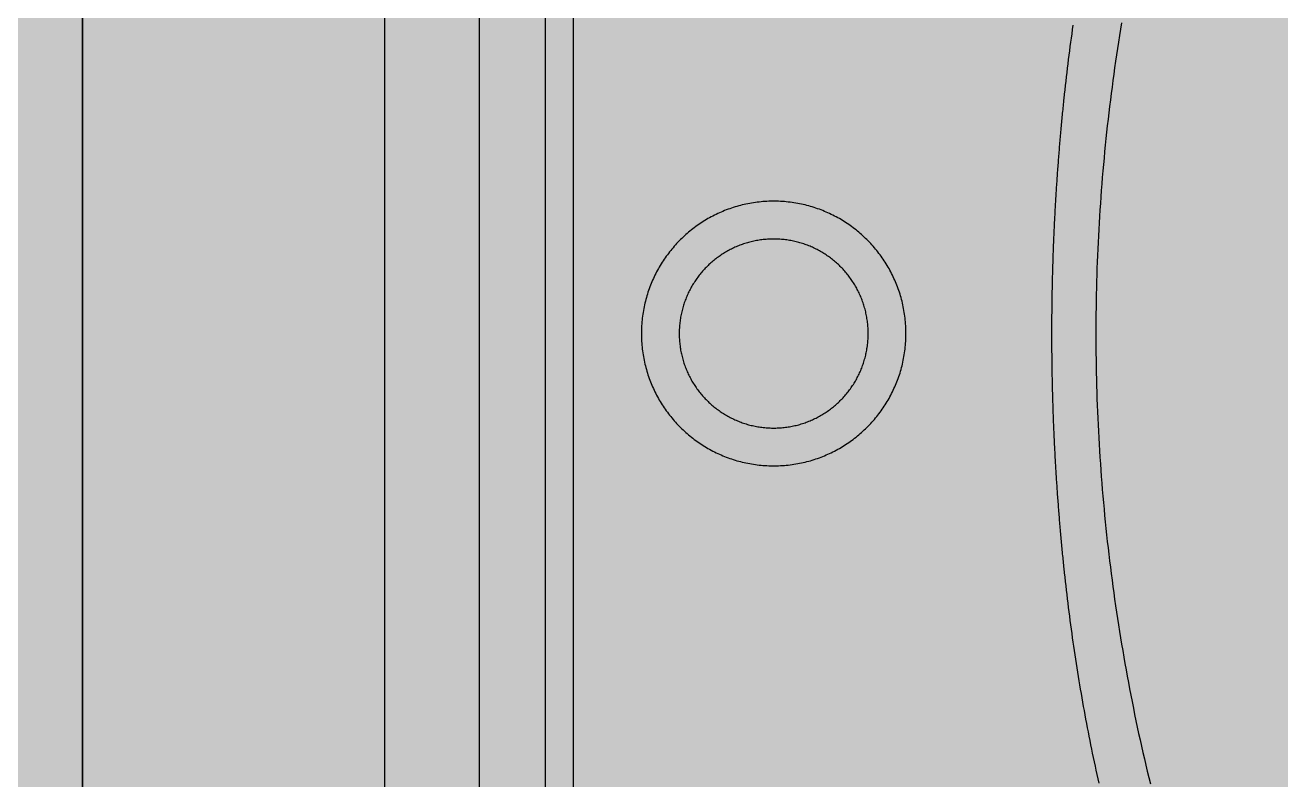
# Model space of a CAD drawing. Extents: x -523 to 13143, y -735 to 8898.
# Drawn here: x 2028.2 to 2360.4, y 1303 to 1502.7 of the extents above; entities that cross this region are included whole.
import ezdxf

# ---------------------------------------------------------------- set-up
doc = ezdxf.new("R2010")
doc.units = 0
doc.linetypes.add('HIDDEN', pattern=[9.525, 6.35, -3.175])
doc.layers.get('0').update_dxf_attribs({"color": 231, "linetype": 'CONTINUOUS'})
for name, color, linetype in [('A-EQPM', 127, 'CONTINUOUS'), ('A-FNSH', 253, 'CONTINUOUS'), ('A-HIDD', 45, 'HIDDEN'), ('A-PATT', 252, 'CONTINUOUS'), ('A-WALL', 1, 'CONTINUOUS')]:
    doc.layers.add(name, color=color, linetype=linetype)

# ---------------------------------------------------------------- blocks, each defined once
blk = doc.blocks.new('*U98')
at = {"layer": 'A-WALL'}
for p, q in [((2043.36, -28.89), (2043.36, 2721.11)), ((2123.36, -28.89), (2123.36, 2721.11))]:
    blk.add_line(p, q, dxfattribs=at)
blk = doc.blocks.new('*U111')
at = {"layer": 'A-FNSH'}
blk.add_line((2043.36, 2721.11), (2043.36, -28.89), dxfattribs=at)
blk = doc.blocks.new('S1_BONCAU_I1')
blk.add_line((-230, 0), (230, 0))
at = {"flags": 128}
blk.add_lwpolyline([(-209.88, 7.4), (0, 7.4), (209.87, 7.4)], dxfattribs=at)
for points in [[(-82.19, 152.52, 0), (-80.49, 152.24, 0), (-78.8, 151.97, 0), (-77.1, 151.7, 0), (-75.41, 151.44, 0), (-73.71, 151.18, 0), (-72.01, 150.93, 0), (-70.31, 150.68, 0), (-68.61, 150.44, 0), (-66.91, 150.21, 0), (-65.21, 149.99, 0), (-63.51, 149.76, 0), (-61.8, 149.55, 0), (-60.1, 149.34, 0), (-58.39, 149.13, 0), (-56.69, 148.94, 0), (-54.98, 148.75, 0), (-53.27, 148.56, 0), (-51.56, 148.38, 0), (-49.85, 148.2, 0), (-48.14, 148.03, 0), (-46.43, 147.87, 0), (-44.72, 147.72, 0), (-43.01, 147.56, 0), (-41.29, 147.42, 0), (-39.58, 147.28, 0), (-37.86, 147.15, 0), (-36.15, 147.02, 0), (-34.43, 146.9, 0), (-32.72, 146.78, 0), (-31, 146.67, 0), (-29.28, 146.57, 0), (-27.56, 146.47, 0), (-25.84, 146.38, 0), (-24.12, 146.29, 0), (-22.4, 146.21, 0), (-20.68, 146.14, 0), (-18.96, 146.07, 0), (-17.24, 146.01, 0), (-15.52, 145.95, 0), (-13.8, 145.9, 0), (-12.07, 145.85, 0), (-10.35, 145.82, 0), (-8.63, 145.78, 0), (-6.9, 145.76, 0), (-5.18, 145.74, 0), (-3.45, 145.72, 0), (-1.73, 145.71, 0), (0, 145.71, 0)], [(0, 145.71, 0), (1.73, 145.71, 0), (3.45, 145.72, 0), (5.18, 145.74, 0), (6.9, 145.76, 0), (8.62, 145.78, 0), (10.35, 145.82, 0), (12.07, 145.85, 0), (13.79, 145.9, 0), (15.52, 145.95, 0), (17.24, 146.01, 0), (18.96, 146.07, 0), (20.68, 146.14, 0), (22.4, 146.21, 0), (24.12, 146.29, 0), (25.84, 146.38, 0), (27.56, 146.47, 0), (29.28, 146.57, 0), (31, 146.67, 0), (32.71, 146.78, 0), (34.43, 146.9, 0), (36.15, 147.02, 0), (37.86, 147.15, 0), (39.58, 147.28, 0), (41.29, 147.42, 0), (43, 147.56, 0), (44.72, 147.72, 0), (46.43, 147.87, 0), (48.14, 148.03, 0), (49.85, 148.2, 0), (51.56, 148.38, 0), (53.27, 148.56, 0), (54.98, 148.75, 0), (56.68, 148.94, 0), (58.39, 149.13, 0), (60.09, 149.34, 0), (61.8, 149.55, 0), (63.5, 149.76, 0), (65.21, 149.99, 0), (66.91, 150.21, 0), (68.61, 150.44, 0), (70.31, 150.68, 0), (72.01, 150.93, 0), (73.71, 151.18, 0), (75.4, 151.44, 0), (77.1, 151.7, 0), (78.8, 151.97, 0), (80.49, 152.24, 0), (82.18, 152.52, 0), (83.88, 152.81, 0), (85.57, 153.1, 0), (87.26, 153.39, 0), (88.95, 153.7, 0), (90.63, 154, 0), (92.32, 154.32, 0), (94.01, 154.64, 0), (95.69, 154.97, 0), (97.37, 155.3, 0), (99.06, 155.63, 0), (100.74, 155.98, 0), (102.42, 156.33, 0), (104.1, 156.68, 0), (105.77, 157.04, 0), (107.45, 157.41, 0), (109.12, 157.78, 0), (110.8, 158.16, 0), (112.47, 158.54, 0), (114.14, 158.93, 0), (115.81, 159.33, 0), (117.48, 159.73, 0), (119.14, 160.13, 0)], [(-81.6, 139.64, 0), (-80.46, 139.48, 0), (-79.32, 139.32, 0), (-78.18, 139.16, 0), (-77.04, 139.01, 0), (-75.9, 138.85, 0), (-74.76, 138.71, 0), (-73.62, 138.56, 0), (-72.48, 138.41, 0), (-71.34, 138.27, 0), (-70.2, 138.13, 0), (-69.05, 138, 0), (-67.91, 137.86, 0), (-66.77, 137.73, 0), (-65.62, 137.6, 0), (-64.48, 137.48, 0), (-63.33, 137.35, 0), (-62.19, 137.23, 0)], [(62.19, 137.23, 0), (63.33, 137.35, 0), (64.48, 137.48, 0), (65.62, 137.6, 0), (66.77, 137.73, 0), (67.91, 137.86, 0), (69.05, 138, 0), (70.2, 138.13, 0), (71.34, 138.27, 0), (72.48, 138.41, 0), (73.62, 138.56, 0), (74.76, 138.71, 0), (75.9, 138.85, 0), (77.04, 139.01, 0), (78.18, 139.16, 0), (79.32, 139.32, 0), (80.46, 139.48, 0), (81.6, 139.64, 0), (82.74, 139.81, 0), (83.88, 139.97, 0), (85.01, 140.15, 0), (86.15, 140.32, 0), (87.29, 140.49, 0), (88.42, 140.67, 0), (89.56, 140.85, 0), (90.69, 141.04, 0), (91.83, 141.22, 0), (92.96, 141.41, 0), (94.1, 141.6, 0), (95.23, 141.79, 0), (96.36, 141.99, 0), (97.49, 142.19, 0), (98.62, 142.39, 0), (99.76, 142.6, 0), (100.89, 142.8, 0), (102.02, 143.01, 0), (103.14, 143.22, 0), (104.27, 143.44, 0), (105.4, 143.66, 0), (106.53, 143.88, 0), (107.66, 144.1, 0), (108.78, 144.32, 0), (109.91, 144.55, 0), (111.04, 144.78, 0), (112.16, 145.01, 0), (113.29, 145.25, 0), (114.41, 145.49, 0), (115.53, 145.73, 0), (116.66, 145.97, 0), (117.78, 146.22, 0), (118.9, 146.46, 0)], [(-62.19, 137.23, 0), (-61.7, 137.18, 0), (-61.21, 137.13, 0), (-60.72, 137.08, 0), (-60.24, 137.03, 0), (-59.75, 136.98, 0), (-59.26, 136.94, 0), (-58.77, 136.89, 0), (-58.28, 136.84, 0), (-57.79, 136.79, 0), (-57.31, 136.75, 0), (-56.82, 136.7, 0), (-56.33, 136.65, 0), (-55.84, 136.61, 0), (-55.35, 136.56, 0), (-54.86, 136.52, 0), (-54.38, 136.47, 0), (-53.89, 136.43, 0), (-53.4, 136.38, 0), (-52.91, 136.34, 0), (-52.42, 136.3, 0), (-51.93, 136.25, 0), (-51.44, 136.21, 0), (-50.95, 136.17, 0), (-50.47, 136.13, 0), (-49.98, 136.09, 0), (-49.49, 136.05, 0), (-49, 136.01, 0), (-48.51, 135.97, 0), (-48.02, 135.93, 0), (-47.53, 135.89, 0), (-47.04, 135.85, 0), (-46.55, 135.81, 0), (-46.07, 135.77, 0), (-45.58, 135.74, 0), (-45.09, 135.7, 0), (-44.6, 135.66, 0), (-44.11, 135.63, 0), (-43.62, 135.59, 0), (-43.13, 135.55, 0), (-42.64, 135.52, 0), (-42.15, 135.48, 0), (-41.66, 135.45, 0), (-41.17, 135.42, 0), (-40.68, 135.38, 0), (-40.19, 135.35, 0), (-39.71, 135.32, 0), (-39.22, 135.28, 0), (-38.73, 135.25, 0), (-38.24, 135.22, 0), (-37.75, 135.19, 0), (-37.26, 135.16, 0), (-36.77, 135.13, 0), (-36.28, 135.1, 0), (-35.79, 135.07, 0), (-35.3, 135.04, 0), (-34.81, 135.01, 0), (-34.32, 134.98, 0), (-33.83, 134.96, 0), (-33.34, 134.93, 0), (-32.85, 134.9, 0), (-32.36, 134.88, 0), (-31.87, 134.85, 0), (-31.38, 134.82, 0), (-30.89, 134.8, 0), (-30.4, 134.77, 0), (-29.91, 134.75, 0), (-29.42, 134.72, 0), (-28.93, 134.7, 0), (-28.44, 134.68, 0), (-27.95, 134.65, 0), (-27.46, 134.63, 0), (-26.97, 134.61, 0), (-26.48, 134.59, 0), (-25.99, 134.56, 0), (-25.5, 134.54, 0), (-25.01, 134.52, 0), (-24.52, 134.5, 0), (-24.03, 134.48, 0), (-23.54, 134.46, 0), (-23.05, 134.44, 0), (-22.56, 134.43, 0), (-22.07, 134.41, 0), (-21.58, 134.39, 0), (-21.09, 134.37, 0), (-20.6, 134.36, 0), (-20.11, 134.34, 0), (-19.62, 134.32, 0), (-19.13, 134.31, 0), (-18.64, 134.29, 0), (-18.15, 134.28, 0), (-17.66, 134.26, 0), (-17.17, 134.25, 0), (-16.68, 134.23, 0), (-16.19, 134.22, 0), (-15.7, 134.21, 0), (-15.21, 134.19, 0), (-14.72, 134.18, 0), (-14.23, 134.17, 0), (-13.74, 134.16, 0), (-13.24, 134.15, 0), (-12.75, 134.14, 0), (-12.26, 134.13, 0), (-11.77, 134.12, 0), (-11.28, 134.11, 0), (-10.79, 134.1, 0), (-10.3, 134.09, 0), (-9.81, 134.08, 0), (-9.32, 134.07, 0), (-8.83, 134.07, 0), (-8.34, 134.06, 0), (-7.85, 134.05, 0), (-7.36, 134.05, 0), (-6.87, 134.04, 0), (-6.38, 134.04, 0), (-5.89, 134.03, 0), (-5.4, 134.03, 0), (-4.91, 134.02, 0), (-4.42, 134.02, 0), (-3.92, 134.01, 0), (-3.43, 134.01, 0), (-2.94, 134.01, 0), (-2.45, 134.01, 0), (-1.96, 134, 0), (-1.47, 134, 0), (-0.98, 134, 0), (-0.49, 134, 0), (0, 134, 0)], [(0, 134, 0), (0.49, 134, 0), (0.98, 134, 0), (1.47, 134, 0), (1.96, 134, 0), (2.45, 134.01, 0), (2.94, 134.01, 0), (3.43, 134.01, 0), (3.92, 134.01, 0), (4.42, 134.02, 0), (4.91, 134.02, 0), (5.4, 134.03, 0), (5.89, 134.03, 0), (6.38, 134.04, 0), (6.87, 134.04, 0), (7.36, 134.05, 0), (7.85, 134.05, 0), (8.34, 134.06, 0), (8.83, 134.07, 0), (9.32, 134.07, 0), (9.81, 134.08, 0), (10.3, 134.09, 0), (10.79, 134.1, 0), (11.28, 134.11, 0), (11.77, 134.12, 0), (12.26, 134.13, 0), (12.75, 134.14, 0), (13.24, 134.15, 0), (13.74, 134.16, 0), (14.23, 134.17, 0), (14.72, 134.18, 0), (15.21, 134.19, 0), (15.7, 134.21, 0), (16.19, 134.22, 0), (16.68, 134.23, 0), (17.17, 134.25, 0), (17.66, 134.26, 0), (18.15, 134.28, 0), (18.64, 134.29, 0), (19.13, 134.31, 0), (19.62, 134.32, 0), (20.11, 134.34, 0), (20.6, 134.36, 0), (21.09, 134.37, 0), (21.58, 134.39, 0), (22.07, 134.41, 0), (22.56, 134.43, 0), (23.05, 134.44, 0), (23.54, 134.46, 0), (24.03, 134.48, 0), (24.52, 134.5, 0), (25.01, 134.52, 0), (25.5, 134.54, 0), (25.99, 134.56, 0), (26.48, 134.59, 0), (26.97, 134.61, 0), (27.46, 134.63, 0), (27.95, 134.65, 0), (28.44, 134.68, 0), (28.93, 134.7, 0), (29.42, 134.72, 0), (29.91, 134.75, 0), (30.4, 134.77, 0), (30.89, 134.8, 0), (31.38, 134.82, 0), (31.87, 134.85, 0), (32.36, 134.88, 0), (32.85, 134.9, 0), (33.34, 134.93, 0), (33.83, 134.96, 0), (34.32, 134.98, 0), (34.81, 135.01, 0), (35.3, 135.04, 0), (35.79, 135.07, 0), (36.28, 135.1, 0), (36.77, 135.13, 0), (37.26, 135.16, 0), (37.75, 135.19, 0), (38.24, 135.22, 0), (38.72, 135.25, 0), (39.21, 135.28, 0), (39.7, 135.32, 0), (40.19, 135.35, 0), (40.68, 135.38, 0), (41.17, 135.42, 0), (41.66, 135.45, 0), (42.15, 135.48, 0), (42.64, 135.52, 0), (43.13, 135.55, 0), (43.62, 135.59, 0), (44.11, 135.63, 0), (44.6, 135.66, 0), (45.09, 135.7, 0), (45.58, 135.74, 0), (46.06, 135.77, 0), (46.55, 135.81, 0), (47.04, 135.85, 0), (47.53, 135.89, 0), (48.02, 135.93, 0), (48.51, 135.97, 0), (49, 136.01, 0), (49.49, 136.05, 0), (49.98, 136.09, 0), (50.46, 136.13, 0), (50.95, 136.17, 0), (51.44, 136.21, 0), (51.93, 136.25, 0), (52.42, 136.3, 0), (52.91, 136.34, 0), (53.4, 136.38, 0), (53.89, 136.43, 0), (54.37, 136.47, 0), (54.86, 136.52, 0), (55.35, 136.56, 0), (55.84, 136.61, 0), (56.33, 136.65, 0), (56.82, 136.7, 0), (57.31, 136.75, 0), (57.79, 136.79, 0), (58.28, 136.84, 0), (58.77, 136.89, 0), (59.26, 136.94, 0), (59.75, 136.98, 0), (60.23, 137.03, 0), (60.72, 137.08, 0), (61.21, 137.13, 0), (61.7, 137.18, 0), (62.19, 137.23, 0)], [(0, 95.48, 0), (-0.52, 95.48, 0), (-1.04, 95.47, 0), (-1.55, 95.45, 0), (-2.07, 95.42, 0), (-2.58, 95.39, 0), (-3.09, 95.35, 0), (-3.59, 95.3, 0), (-4.1, 95.25, 0), (-4.6, 95.18, 0), (-5.1, 95.11, 0), (-5.6, 95.04, 0), (-6.1, 94.95, 0), (-6.59, 94.86, 0), (-7.08, 94.77, 0), (-7.57, 94.66, 0), (-8.06, 94.55, 0), (-8.54, 94.43, 0), (-9.03, 94.31, 0), (-9.5, 94.18, 0), (-9.98, 94.04, 0), (-10.45, 93.9, 0), (-10.92, 93.74, 0), (-11.39, 93.59, 0), (-11.85, 93.42, 0), (-12.32, 93.25, 0), (-12.77, 93.08, 0), (-13.23, 92.9, 0), (-13.68, 92.71, 0), (-14.13, 92.51, 0), (-14.57, 92.31, 0), (-15.02, 92.11, 0), (-15.46, 91.89, 0), (-15.89, 91.68, 0), (-16.32, 91.45, 0), (-16.75, 91.22, 0), (-17.18, 90.99, 0), (-17.6, 90.74, 0), (-18.01, 90.5, 0), (-18.43, 90.25, 0), (-18.84, 89.99, 0), (-19.24, 89.72, 0), (-19.64, 89.45, 0), (-20.04, 89.18, 0), (-20.44, 88.9, 0), (-20.83, 88.61, 0), (-21.21, 88.32, 0), (-21.59, 88.03, 0), (-21.97, 87.73, 0), (-22.35, 87.42, 0), (-22.71, 87.11, 0), (-23.08, 86.8, 0), (-23.44, 86.48, 0), (-23.8, 86.15, 0), (-24.15, 85.82, 0), (-24.49, 85.49, 0), (-24.84, 85.15, 0), (-25.17, 84.8, 0), (-25.5, 84.45, 0), (-25.83, 84.1, 0), (-26.16, 83.74, 0), (-26.47, 83.38, 0), (-26.79, 83.01, 0), (-27.1, 82.64, 0), (-27.4, 82.27, 0), (-27.7, 81.89, 0), (-27.99, 81.5, 0), (-28.28, 81.11, 0), (-28.56, 80.72, 0), (-28.84, 80.33, 0), (-29.11, 79.93, 0), (-29.37, 79.52, 0), (-29.64, 79.11, 0), (-29.89, 78.7, 0), (-30.14, 78.29, 0), (-30.39, 77.87, 0), (-30.62, 77.44, 0), (-30.86, 77.02, 0), (-31.08, 76.59, 0), (-31.31, 76.16, 0), (-31.52, 75.72, 0), (-31.73, 75.28, 0), (-31.93, 74.83, 0), (-32.13, 74.39, 0), (-32.32, 73.94, 0), (-32.51, 73.48, 0), (-32.69, 73.03, 0), (-32.86, 72.57, 0), (-33.03, 72.1, 0), (-33.19, 71.64, 0), (-33.34, 71.17, 0), (-33.49, 70.7, 0), (-33.63, 70.22, 0), (-33.76, 69.75, 0), (-33.89, 69.27, 0), (-34.01, 68.78, 0), (-34.13, 68.3, 0), (-34.23, 67.81, 0), (-34.33, 67.32, 0), (-34.43, 66.83, 0), (-34.52, 66.33, 0), (-34.6, 65.84, 0), (-34.67, 65.34, 0), (-34.73, 64.83, 0), (-34.79, 64.33, 0), (-34.84, 63.82, 0), (-34.89, 63.31, 0), (-34.93, 62.8, 0), (-34.96, 62.29, 0), (-34.98, 61.78, 0), (-34.99, 61.26, 0), (-35, 60.74, 0), (-35, 60.22, 0), (-34.99, 59.7, 0), (-34.98, 59.19, 0), (-34.96, 58.67, 0), (-34.93, 58.16, 0), (-34.89, 57.65, 0), (-34.84, 57.14, 0), (-34.79, 56.63, 0), (-34.73, 56.13, 0), (-34.67, 55.63, 0), (-34.6, 55.13, 0), (-34.52, 54.63, 0), (-34.43, 54.14, 0), (-34.33, 53.64, 0), (-34.23, 53.15, 0), (-34.13, 52.66, 0), (-34.01, 52.18, 0), (-33.89, 51.7, 0), (-33.76, 51.22, 0), (-33.63, 50.74, 0), (-33.49, 50.27, 0), (-33.34, 49.79, 0), (-33.19, 49.33, 0), (-33.03, 48.86, 0), (-32.86, 48.4, 0), (-32.69, 47.94, 0), (-32.51, 47.48, 0), (-32.32, 47.03, 0), (-32.13, 46.58, 0), (-31.93, 46.13, 0), (-31.73, 45.69, 0), (-31.52, 45.25, 0), (-31.31, 44.81, 0), (-31.08, 44.38, 0), (-30.86, 43.95, 0), (-30.62, 43.52, 0), (-30.39, 43.1, 0), (-30.14, 42.68, 0), (-29.89, 42.26, 0), (-29.64, 41.85, 0), (-29.37, 41.44, 0), (-29.11, 41.04, 0), (-28.84, 40.64, 0), (-28.56, 40.24, 0), (-28.28, 39.85, 0), (-27.99, 39.46, 0), (-27.7, 39.08, 0), (-27.4, 38.7, 0), (-27.1, 38.32, 0), (-26.79, 37.95, 0), (-26.47, 37.59, 0), (-26.16, 37.22, 0), (-25.83, 36.87, 0), (-25.5, 36.51, 0), (-25.17, 36.16, 0), (-24.84, 35.82, 0), (-24.49, 35.48, 0), (-24.15, 35.14, 0), (-23.8, 34.81, 0), (-23.44, 34.49, 0), (-23.08, 34.17, 0), (-22.71, 33.85, 0), (-22.35, 33.54, 0), (-21.97, 33.24, 0), (-21.59, 32.94, 0), (-21.21, 32.64, 0), (-20.83, 32.35, 0), (-20.44, 32.06, 0), (-20.04, 31.78, 0), (-19.64, 31.51, 0), (-19.24, 31.24, 0), (-18.84, 30.98, 0), (-18.43, 30.72, 0), (-18.01, 30.47, 0), (-17.6, 30.22, 0), (-17.18, 29.98, 0), (-16.75, 29.74, 0), (-16.32, 29.51, 0), (-15.89, 29.29, 0), (-15.46, 29.07, 0), (-15.02, 28.86, 0), (-14.57, 28.65, 0), (-14.13, 28.45, 0), (-13.68, 28.26, 0), (-13.23, 28.07, 0), (-12.77, 27.89, 0), (-12.32, 27.71, 0), (-11.85, 27.54, 0), (-11.39, 27.38, 0), (-10.92, 27.22, 0), (-10.45, 27.07, 0), (-9.98, 26.92, 0), (-9.5, 26.79, 0), (-9.03, 26.66, 0), (-8.54, 26.53, 0), (-8.06, 26.41, 0), (-7.57, 26.3, 0), (-7.08, 26.2, 0), (-6.59, 26.1, 0), (-6.1, 26.01, 0), (-5.6, 25.93, 0), (-5.1, 25.85, 0), (-4.6, 25.78, 0), (-4.1, 25.72, 0), (-3.59, 25.66, 0), (-3.09, 25.62, 0), (-2.58, 25.58, 0), (-2.07, 25.54, 0), (-1.55, 25.52, 0), (-1.04, 25.5, 0), (-0.52, 25.49, 0), (0, 25.48, 0)], [(0, 25.48, 0), (0.52, 25.49, 0), (1.04, 25.5, 0), (1.55, 25.52, 0), (2.07, 25.54, 0), (2.58, 25.58, 0), (3.09, 25.62, 0), (3.59, 25.66, 0), (4.1, 25.72, 0), (4.6, 25.78, 0), (5.1, 25.85, 0), (5.6, 25.93, 0), (6.1, 26.01, 0), (6.59, 26.1, 0), (7.08, 26.2, 0), (7.57, 26.3, 0), (8.06, 26.41, 0), (8.54, 26.53, 0), (9.02, 26.66, 0), (9.5, 26.79, 0), (9.98, 26.92, 0), (10.45, 27.07, 0), (10.92, 27.22, 0), (11.39, 27.38, 0), (11.85, 27.54, 0), (12.31, 27.71, 0), (12.77, 27.89, 0), (13.23, 28.07, 0), (13.68, 28.26, 0), (14.13, 28.45, 0), (14.57, 28.65, 0), (15.02, 28.86, 0), (15.45, 29.07, 0), (15.89, 29.29, 0), (16.32, 29.51, 0), (16.75, 29.74, 0), (17.17, 29.98, 0), (17.6, 30.22, 0), (18.01, 30.47, 0), (18.43, 30.72, 0), (18.84, 30.98, 0), (19.24, 31.24, 0), (19.64, 31.51, 0), (20.04, 31.78, 0), (20.44, 32.06, 0), (20.83, 32.35, 0), (21.21, 32.64, 0), (21.59, 32.94, 0), (21.97, 33.24, 0), (22.34, 33.54, 0), (22.71, 33.85, 0), (23.08, 34.17, 0), (23.44, 34.49, 0), (23.79, 34.81, 0), (24.14, 35.14, 0), (24.49, 35.48, 0), (24.83, 35.82, 0), (25.17, 36.16, 0), (25.5, 36.51, 0), (25.83, 36.87, 0), (26.15, 37.22, 0), (26.47, 37.59, 0), (26.79, 37.95, 0), (27.09, 38.32, 0), (27.4, 38.7, 0), (27.69, 39.08, 0), (27.99, 39.46, 0), (28.27, 39.85, 0), (28.56, 40.24, 0), (28.83, 40.64, 0), (29.11, 41.04, 0), (29.37, 41.44, 0), (29.63, 41.85, 0), (29.89, 42.26, 0), (30.14, 42.68, 0), (30.38, 43.1, 0), (30.62, 43.52, 0), (30.85, 43.95, 0), (31.08, 44.38, 0), (31.3, 44.81, 0), (31.52, 45.25, 0), (31.73, 45.69, 0), (31.93, 46.13, 0), (32.13, 46.58, 0), (32.32, 47.03, 0), (32.5, 47.48, 0), (32.68, 47.94, 0), (32.86, 48.4, 0), (33.02, 48.86, 0), (33.18, 49.33, 0), (33.34, 49.79, 0), (33.48, 50.27, 0), (33.63, 50.74, 0), (33.76, 51.22, 0), (33.89, 51.7, 0), (34.01, 52.18, 0), (34.12, 52.66, 0), (34.23, 53.15, 0), (34.33, 53.64, 0), (34.42, 54.14, 0), (34.51, 54.63, 0), (34.59, 55.13, 0), (34.66, 55.63, 0), (34.73, 56.13, 0), (34.79, 56.63, 0), (34.84, 57.14, 0), (34.89, 57.65, 0), (34.92, 58.16, 0), (34.95, 58.67, 0), (34.98, 59.19, 0), (34.99, 59.7, 0), (35, 60.22, 0), (35, 60.74, 0), (34.99, 61.26, 0), (34.98, 61.78, 0), (34.95, 62.29, 0), (34.92, 62.8, 0), (34.89, 63.31, 0), (34.84, 63.82, 0), (34.79, 64.33, 0), (34.73, 64.83, 0), (34.66, 65.34, 0), (34.59, 65.84, 0), (34.51, 66.33, 0), (34.42, 66.83, 0), (34.33, 67.32, 0), (34.23, 67.81, 0), (34.12, 68.3, 0), (34.01, 68.78, 0), (33.89, 69.27, 0), (33.76, 69.75, 0), (33.63, 70.22, 0), (33.48, 70.7, 0), (33.34, 71.17, 0), (33.18, 71.64, 0), (33.02, 72.1, 0), (32.86, 72.57, 0), (32.68, 73.03, 0), (32.5, 73.48, 0), (32.32, 73.94, 0), (32.13, 74.39, 0), (31.93, 74.83, 0), (31.73, 75.28, 0), (31.52, 75.72, 0), (31.3, 76.16, 0), (31.08, 76.59, 0), (30.85, 77.02, 0), (30.62, 77.44, 0), (30.38, 77.87, 0), (30.14, 78.29, 0), (29.89, 78.7, 0), (29.63, 79.11, 0), (29.37, 79.52, 0), (29.11, 79.93, 0), (28.83, 80.33, 0), (28.56, 80.72, 0), (28.27, 81.11, 0), (27.99, 81.5, 0), (27.69, 81.89, 0), (27.4, 82.27, 0), (27.09, 82.64, 0), (26.79, 83.01, 0), (26.47, 83.38, 0), (26.15, 83.74, 0), (25.83, 84.1, 0), (25.5, 84.45, 0), (25.17, 84.8, 0), (24.83, 85.15, 0), (24.49, 85.49, 0), (24.14, 85.82, 0), (23.79, 86.15, 0), (23.44, 86.48, 0), (23.08, 86.8, 0), (22.71, 87.11, 0), (22.34, 87.42, 0), (21.97, 87.73, 0), (21.59, 88.03, 0), (21.21, 88.32, 0), (20.83, 88.61, 0), (20.44, 88.9, 0), (20.04, 89.18, 0), (19.64, 89.45, 0), (19.24, 89.72, 0), (18.84, 89.99, 0), (18.43, 90.25, 0), (18.01, 90.5, 0), (17.6, 90.74, 0), (17.17, 90.99, 0), (16.75, 91.22, 0), (16.32, 91.45, 0), (15.89, 91.68, 0), (15.45, 91.89, 0), (15.02, 92.11, 0), (14.57, 92.31, 0), (14.13, 92.51, 0), (13.68, 92.71, 0), (13.23, 92.9, 0), (12.77, 93.08, 0), (12.31, 93.25, 0), (11.85, 93.42, 0), (11.39, 93.59, 0), (10.92, 93.74, 0), (10.45, 93.9, 0), (9.98, 94.04, 0), (9.5, 94.18, 0), (9.02, 94.31, 0), (8.54, 94.43, 0), (8.06, 94.55, 0), (7.57, 94.66, 0), (7.08, 94.77, 0), (6.59, 94.86, 0), (6.1, 94.95, 0), (5.6, 95.04, 0), (5.1, 95.11, 0), (4.6, 95.18, 0), (4.1, 95.25, 0), (3.59, 95.3, 0), (3.09, 95.35, 0), (2.58, 95.39, 0), (2.07, 95.42, 0), (1.55, 95.45, 0), (1.04, 95.47, 0), (0.52, 95.48, 0), (0, 95.48, 0)], [(0, 85.48, 0), (-0.37, 85.48, 0), (-0.74, 85.47, 0), (-1.11, 85.46, 0), (-1.48, 85.44, 0), (-1.84, 85.41, 0), (-2.21, 85.39, 0), (-2.57, 85.35, 0), (-2.93, 85.31, 0), (-3.29, 85.27, 0), (-3.65, 85.22, 0), (-4, 85.16, 0), (-4.36, 85.1, 0), (-4.71, 85.04, 0), (-5.06, 84.97, 0), (-5.41, 84.89, 0), (-5.76, 84.82, 0), (-6.1, 84.73, 0), (-6.45, 84.64, 0), (-6.79, 84.55, 0), (-7.13, 84.45, 0), (-7.47, 84.35, 0), (-7.8, 84.24, 0), (-8.14, 84.13, 0), (-8.47, 84.01, 0), (-8.8, 83.89, 0), (-9.12, 83.76, 0), (-9.45, 83.63, 0), (-9.77, 83.5, 0), (-10.09, 83.36, 0), (-10.41, 83.22, 0), (-10.73, 83.07, 0), (-11.04, 82.92, 0), (-11.35, 82.76, 0), (-11.66, 82.6, 0), (-11.96, 82.44, 0), (-12.27, 82.27, 0), (-12.57, 82.1, 0), (-12.87, 81.92, 0), (-13.16, 81.74, 0), (-13.45, 81.56, 0), (-13.74, 81.37, 0), (-14.03, 81.18, 0), (-14.32, 80.98, 0), (-14.6, 80.78, 0), (-14.88, 80.58, 0), (-15.15, 80.37, 0), (-15.42, 80.16, 0), (-15.69, 79.94, 0), (-15.96, 79.72, 0), (-16.22, 79.5, 0), (-16.49, 79.28, 0), (-16.74, 79.05, 0), (-17, 78.82, 0), (-17.25, 78.58, 0), (-17.5, 78.34, 0), (-17.74, 78.1, 0), (-17.98, 77.85, 0), (-18.22, 77.6, 0), (-18.45, 77.35, 0), (-18.68, 77.09, 0), (-18.91, 76.84, 0), (-19.13, 76.57, 0), (-19.35, 76.31, 0), (-19.57, 76.04, 0), (-19.78, 75.77, 0), (-19.99, 75.5, 0), (-20.2, 75.22, 0), (-20.4, 74.94, 0), (-20.6, 74.66, 0), (-20.79, 74.37, 0), (-20.98, 74.08, 0), (-21.17, 73.79, 0), (-21.35, 73.5, 0), (-21.53, 73.2, 0), (-21.7, 72.9, 0), (-21.87, 72.6, 0), (-22.04, 72.29, 0), (-22.2, 71.99, 0), (-22.36, 71.68, 0), (-22.51, 71.36, 0), (-22.66, 71.05, 0), (-22.81, 70.73, 0), (-22.95, 70.41, 0), (-23.09, 70.09, 0), (-23.22, 69.77, 0), (-23.35, 69.44, 0), (-23.47, 69.11, 0), (-23.59, 68.78, 0), (-23.7, 68.45, 0), (-23.81, 68.12, 0), (-23.92, 67.78, 0), (-24.02, 67.44, 0), (-24.12, 67.1, 0), (-24.21, 66.76, 0), (-24.29, 66.41, 0), (-24.38, 66.07, 0), (-24.45, 65.72, 0), (-24.52, 65.37, 0), (-24.59, 65.01, 0), (-24.65, 64.66, 0), (-24.71, 64.31, 0), (-24.76, 63.95, 0), (-24.81, 63.59, 0), (-24.85, 63.23, 0), (-24.89, 62.87, 0), (-24.92, 62.51, 0), (-24.95, 62.14, 0), (-24.97, 61.77, 0), (-24.98, 61.41, 0), (-25, 61.04, 0), (-25, 60.67, 0), (-25, 60.3, 0), (-25, 59.93, 0), (-24.98, 59.56, 0), (-24.97, 59.19, 0), (-24.95, 58.82, 0), (-24.92, 58.46, 0), (-24.89, 58.1, 0), (-24.85, 57.73, 0), (-24.81, 57.37, 0), (-24.76, 57.02, 0), (-24.71, 56.66, 0), (-24.65, 56.3, 0), (-24.59, 55.95, 0), (-24.52, 55.6, 0), (-24.45, 55.25, 0), (-24.38, 54.9, 0), (-24.29, 54.55, 0), (-24.21, 54.21, 0), (-24.12, 53.86, 0), (-24.02, 53.52, 0), (-23.92, 53.18, 0), (-23.81, 52.85, 0), (-23.7, 52.51, 0), (-23.59, 52.18, 0), (-23.47, 51.85, 0), (-23.35, 51.52, 0), (-23.22, 51.2, 0), (-23.09, 50.87, 0), (-22.95, 50.55, 0), (-22.81, 50.23, 0), (-22.66, 49.91, 0), (-22.51, 49.6, 0), (-22.36, 49.29, 0), (-22.2, 48.98, 0), (-22.04, 48.67, 0), (-21.87, 48.37, 0), (-21.7, 48.06, 0), (-21.53, 47.76, 0), (-21.35, 47.47, 0), (-21.17, 47.17, 0), (-20.98, 46.88, 0), (-20.79, 46.59, 0), (-20.6, 46.31, 0), (-20.4, 46.03, 0), (-20.2, 45.75, 0), (-19.99, 45.47, 0), (-19.78, 45.19, 0), (-19.57, 44.92, 0), (-19.35, 44.65, 0), (-19.13, 44.39, 0), (-18.91, 44.13, 0), (-18.68, 43.87, 0), (-18.45, 43.61, 0), (-18.22, 43.36, 0), (-17.98, 43.11, 0), (-17.74, 42.87, 0), (-17.5, 42.62, 0), (-17.25, 42.38, 0), (-17, 42.15, 0), (-16.74, 41.92, 0), (-16.49, 41.69, 0), (-16.22, 41.46, 0), (-15.96, 41.24, 0), (-15.69, 41.02, 0), (-15.42, 40.81, 0), (-15.15, 40.6, 0), (-14.88, 40.39, 0), (-14.6, 40.18, 0), (-14.32, 39.98, 0), (-14.03, 39.79, 0), (-13.74, 39.6, 0), (-13.45, 39.41, 0), (-13.16, 39.22, 0), (-12.87, 39.04, 0), (-12.57, 38.87, 0), (-12.27, 38.69, 0), (-11.96, 38.53, 0), (-11.66, 38.36, 0), (-11.35, 38.2, 0), (-11.04, 38.05, 0), (-10.73, 37.89, 0), (-10.41, 37.75, 0), (-10.09, 37.6, 0), (-9.77, 37.46, 0), (-9.45, 37.33, 0), (-9.12, 37.2, 0), (-8.8, 37.07, 0), (-8.47, 36.95, 0), (-8.14, 36.84, 0), (-7.8, 36.72, 0), (-7.47, 36.62, 0), (-7.13, 36.51, 0), (-6.79, 36.42, 0), (-6.45, 36.32, 0), (-6.1, 36.23, 0), (-5.76, 36.15, 0), (-5.41, 36.07, 0), (-5.06, 36, 0), (-4.71, 35.93, 0), (-4.36, 35.86, 0), (-4, 35.8, 0), (-3.65, 35.75, 0), (-3.29, 35.7, 0), (-2.93, 35.65, 0), (-2.57, 35.61, 0), (-2.21, 35.58, 0), (-1.84, 35.55, 0), (-1.48, 35.53, 0), (-1.11, 35.51, 0), (-0.74, 35.49, 0), (-0.37, 35.49, 0), (0, 35.48, 0)], [(0, 35.48, 0), (0.37, 35.49, 0), (0.74, 35.49, 0), (1.11, 35.51, 0), (1.48, 35.53, 0), (1.84, 35.55, 0), (2.2, 35.58, 0), (2.57, 35.61, 0), (2.93, 35.65, 0), (3.29, 35.7, 0), (3.65, 35.75, 0), (4, 35.8, 0), (4.36, 35.86, 0), (4.71, 35.93, 0), (5.06, 36, 0), (5.41, 36.07, 0), (5.76, 36.15, 0), (6.1, 36.23, 0), (6.45, 36.32, 0), (6.79, 36.42, 0), (7.13, 36.51, 0), (7.46, 36.62, 0), (7.8, 36.72, 0), (8.13, 36.84, 0), (8.47, 36.95, 0), (8.79, 37.07, 0), (9.12, 37.2, 0), (9.45, 37.33, 0), (9.77, 37.46, 0), (10.09, 37.6, 0), (10.41, 37.75, 0), (10.72, 37.89, 0), (11.04, 38.05, 0), (11.35, 38.2, 0), (11.66, 38.36, 0), (11.96, 38.53, 0), (12.27, 38.69, 0), (12.57, 38.87, 0), (12.86, 39.04, 0), (13.16, 39.22, 0), (13.45, 39.41, 0), (13.74, 39.6, 0), (14.03, 39.79, 0), (14.31, 39.98, 0), (14.6, 40.18, 0), (14.87, 40.39, 0), (15.15, 40.6, 0), (15.42, 40.81, 0), (15.69, 41.02, 0), (15.96, 41.24, 0), (16.22, 41.46, 0), (16.48, 41.69, 0), (16.74, 41.92, 0), (16.99, 42.15, 0), (17.24, 42.38, 0), (17.49, 42.62, 0), (17.74, 42.87, 0), (17.98, 43.11, 0), (18.21, 43.36, 0), (18.45, 43.61, 0), (18.68, 43.87, 0), (18.91, 44.13, 0), (19.13, 44.39, 0), (19.35, 44.65, 0), (19.57, 44.92, 0), (19.78, 45.19, 0), (19.99, 45.47, 0), (20.19, 45.75, 0), (20.4, 46.03, 0), (20.59, 46.31, 0), (20.79, 46.59, 0), (20.98, 46.88, 0), (21.16, 47.17, 0), (21.35, 47.47, 0), (21.53, 47.76, 0), (21.7, 48.06, 0), (21.87, 48.37, 0), (22.04, 48.67, 0), (22.2, 48.98, 0), (22.36, 49.29, 0), (22.51, 49.6, 0), (22.66, 49.91, 0), (22.81, 50.23, 0), (22.95, 50.55, 0), (23.08, 50.87, 0), (23.22, 51.2, 0), (23.34, 51.52, 0), (23.47, 51.85, 0), (23.59, 52.18, 0), (23.7, 52.51, 0), (23.81, 52.85, 0), (23.92, 53.18, 0), (24.02, 53.52, 0), (24.11, 53.86, 0), (24.2, 54.21, 0), (24.29, 54.55, 0), (24.37, 54.9, 0), (24.45, 55.25, 0), (24.52, 55.6, 0), (24.59, 55.95, 0), (24.65, 56.3, 0), (24.71, 56.66, 0), (24.76, 57.02, 0), (24.81, 57.37, 0), (24.85, 57.73, 0), (24.89, 58.1, 0), (24.92, 58.46, 0), (24.94, 58.82, 0), (24.96, 59.19, 0), (24.98, 59.56, 0), (24.99, 59.93, 0), (25, 60.3, 0), (25, 60.67, 0), (24.99, 61.04, 0), (24.98, 61.41, 0), (24.96, 61.77, 0), (24.94, 62.14, 0), (24.92, 62.51, 0), (24.89, 62.87, 0), (24.85, 63.23, 0), (24.81, 63.59, 0), (24.76, 63.95, 0), (24.71, 64.31, 0), (24.65, 64.66, 0), (24.59, 65.01, 0), (24.52, 65.37, 0), (24.45, 65.72, 0), (24.37, 66.07, 0), (24.29, 66.41, 0), (24.2, 66.76, 0), (24.11, 67.1, 0), (24.02, 67.44, 0), (23.92, 67.78, 0), (23.81, 68.12, 0), (23.7, 68.45, 0), (23.59, 68.78, 0), (23.47, 69.11, 0), (23.34, 69.44, 0), (23.22, 69.77, 0), (23.08, 70.09, 0), (22.95, 70.41, 0), (22.81, 70.73, 0), (22.66, 71.05, 0), (22.51, 71.36, 0), (22.36, 71.68, 0), (22.2, 71.99, 0), (22.04, 72.29, 0), (21.87, 72.6, 0), (21.7, 72.9, 0), (21.53, 73.2, 0), (21.35, 73.5, 0), (21.16, 73.79, 0), (20.98, 74.08, 0), (20.79, 74.37, 0), (20.59, 74.66, 0), (20.4, 74.94, 0), (20.19, 75.22, 0), (19.99, 75.5, 0), (19.78, 75.77, 0), (19.57, 76.04, 0), (19.35, 76.31, 0), (19.13, 76.57, 0), (18.91, 76.84, 0), (18.68, 77.09, 0), (18.45, 77.35, 0), (18.21, 77.6, 0), (17.98, 77.85, 0), (17.74, 78.1, 0), (17.49, 78.34, 0), (17.24, 78.58, 0), (16.99, 78.82, 0), (16.74, 79.05, 0), (16.48, 79.28, 0), (16.22, 79.5, 0), (15.96, 79.72, 0), (15.69, 79.94, 0), (15.42, 80.16, 0), (15.15, 80.37, 0), (14.87, 80.58, 0), (14.6, 80.78, 0), (14.31, 80.98, 0), (14.03, 81.18, 0), (13.74, 81.37, 0), (13.45, 81.56, 0), (13.16, 81.74, 0), (12.86, 81.92, 0), (12.57, 82.1, 0), (12.27, 82.27, 0), (11.96, 82.44, 0), (11.66, 82.6, 0), (11.35, 82.76, 0), (11.04, 82.92, 0), (10.72, 83.07, 0), (10.41, 83.22, 0), (10.09, 83.36, 0), (9.77, 83.5, 0), (9.45, 83.63, 0), (9.12, 83.76, 0), (8.79, 83.89, 0), (8.47, 84.01, 0), (8.13, 84.13, 0), (7.8, 84.24, 0), (7.46, 84.35, 0), (7.13, 84.45, 0), (6.79, 84.55, 0), (6.45, 84.64, 0), (6.1, 84.73, 0), (5.76, 84.82, 0), (5.41, 84.89, 0), (5.06, 84.97, 0), (4.71, 85.04, 0), (4.36, 85.1, 0), (4, 85.16, 0), (3.65, 85.22, 0), (3.29, 85.27, 0), (2.93, 85.31, 0), (2.57, 85.35, 0), (2.2, 85.39, 0), (1.84, 85.41, 0), (1.48, 85.44, 0), (1.11, 85.46, 0), (0.74, 85.47, 0), (0.37, 85.48, 0), (0, 85.48, 0)]]:
    blk.add_polyline3d(points)
blk = doc.blocks.new('*U113')
at = {"layer": 'A-FNSH'}
for p, q in [((2123.36, 1101.43), (2123.36, 2721.11)), ((2148.36, 1126.43), (2148.36, 2696.11))]:
    blk.add_line(p, q, dxfattribs=at)
blk = doc.blocks.new('*U114')
at = {"layer": 'A-PATT', "color": 254, "linetype": 'CONTINUOUS', "extrusion": (0, 0, -1)}
for points in [[(-218.36, 1831.11), (-8493.36, 1126.47), (-218.36, 1126.47)], [(-218.36, 1831.11), (-8493.36, 1831.11), (-8493.36, 1126.47)]]:
    blk.add_solid(points, dxfattribs=at)

msp = doc.modelspace()

# ---------------------------------------------------------------- block references
at = {"layer": 'A-EQPM', "rotation": 270}
msp.add_blockref('S1_BONCAU_I1', (2165.75, 1421.11), dxfattribs=at)
at = {"layer": 'A-HIDD'}
for name in ['*U113', '*U111', '*U98']:
    msp.add_blockref(name, (0, 0), dxfattribs=at)
at = {"layer": 'A-PATT', "color": 254, "linetype": 'CONTINUOUS'}
msp.add_blockref('*U114', (0, 0), dxfattribs=at)

doc.saveas('drawing.dxf')
